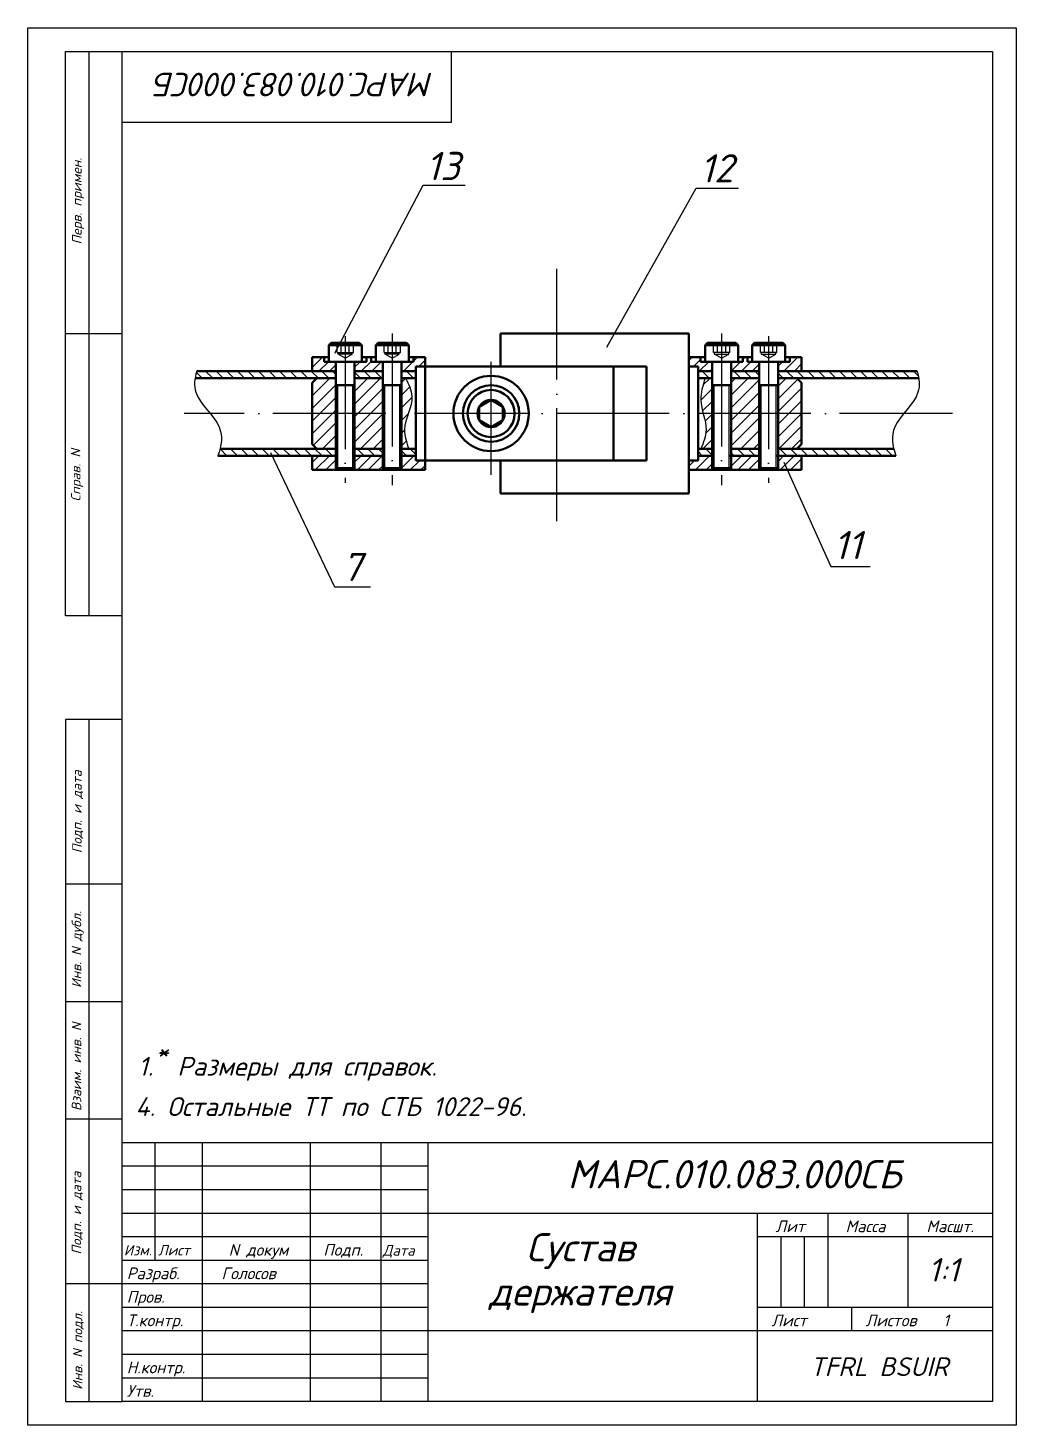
# Model space of a CAD drawing. Header units: millimetres. Extents: x -5427 to 3670, y -5891 to 948.
# Drawn here: x 1403.2 to 1613.2, y -3122.3 to -2825.3 of the extents above; entities that cross this region are included whole.
import ezdxf
from ezdxf.enums import TextEntityAlignment as Align

# ---------------------------------------------------------------- set-up
doc = ezdxf.new("R2010")
doc.units = ezdxf.units.MM
doc.header["$MEASUREMENT"] = 0
doc.linetypes.add('ACAD_ISO04W100', pattern=[30, 24, -3, 0, -3])
doc.layers.add('оси', color=1, linetype='ACAD_ISO04W100')
doc.layers.add('Толстые', color=7, linetype='Continuous', lineweight=50)
doc.layers.add('Тонкие', color=140, linetype='Continuous', lineweight=25)
doc.styles.get("Standard").update_dxf_attribs({"font": 'isocpeui.ttf'})
doc.styles.add('TXT', font='isocpeui.ttf')
doc.styles.add('Для рамки', font='simplex.shx', dxfattribs={"oblique": 15, "height": 4})
pattern_1 = [(135, (-3539.9845, -3431.142), (-1.122532, -1.122532), [])]
pattern_2 = [(45, (-3539.9845, -3431.142), (-1.122532, 1.122532), [])]
pattern_3 = [(45, (342.6196, -1063.6942), (-1.3470384, 1.3470384), [])]

msp = doc.modelspace()

# ---------------------------------------------------------------- hatches: boundary and pattern name
at = {"layer": 'Тонкие'}
h = msp.add_hatch(dxfattribs=at)
h.set_pattern_fill('ANSI31', color=256, scale=0.5, style=0)
h.set_pattern_definition(pattern_2)
h.paths.add_polyline_path([(1468.653, -2898.242), (1468.653, -2896.242), (1466.153, -2896.242), (1466.153, -2895.242), (1463.653, -2895.242), (1463.653, -2898.242)])
h.paths.add_polyline_path([(1472.653, -2898.242), (1478.653, -2898.242), (1478.653, -2896.242), (1476.153, -2896.242), (1476.153, -2895.242), (1475.153, -2895.242), (1475.153, -2896.242), (1472.653, -2896.242)])
h.paths.add_polyline_path([(1487.653, -2897.242), (1487.653, -2895.242), (1485.153, -2895.242), (1485.153, -2896.242), (1482.653, -2896.242), (1482.653, -2898.242), (1485.653, -2898.242), (1485.653, -2897.242)])
h.paths.add_polyline_path([(1482.653, -2916.242), (1482.653, -2919.242), (1487.653, -2919.242), (1487.653, -2917.242), (1485.653, -2917.242), (1485.653, -2916.242)])
h.paths.add_polyline_path([(1478.653, -2919.242), (1478.653, -2916.242), (1472.653, -2916.242), (1472.653, -2919.242)])
h.paths.add_polyline_path([(1468.653, -2919.242), (1468.653, -2916.242), (1463.653, -2916.242), (1463.653, -2919.242)])
h = msp.add_hatch(dxfattribs=at)
h.set_pattern_fill('ANSI31', color=256, scale=0.5, style=0)
h.set_pattern_definition(pattern_2)
h.paths.add_polyline_path([(1548.653, -2896.242), (1546.153, -2896.242), (1546.153, -2895.242), (1543.653, -2895.242), (1543.653, -2897.242), (1545.653, -2897.242), (1545.653, -2898.242), (1548.653, -2898.242)])
h.paths.add_polyline_path([(1558.653, -2896.242), (1556.153, -2896.242), (1556.153, -2895.242), (1555.153, -2895.242), (1555.153, -2896.242), (1552.653, -2896.242), (1552.653, -2898.242), (1558.653, -2898.242)])
h.paths.add_polyline_path([(1567.653, -2895.242), (1565.153, -2895.242), (1565.153, -2896.242), (1562.653, -2896.242), (1562.653, -2898.242), (1567.653, -2898.242)])
h.paths.add_polyline_path([(1567.653, -2916.242), (1562.653, -2916.242), (1562.653, -2919.242), (1567.653, -2919.242)])
h.paths.add_polyline_path([(1558.653, -2916.242), (1552.653, -2916.242), (1552.653, -2919.242), (1558.653, -2919.242)])
h.paths.add_polyline_path([(1548.653, -2916.242), (1545.653, -2916.242), (1545.653, -2917.242), (1543.653, -2917.242), (1543.653, -2919.242), (1548.653, -2919.242)])
h = msp.add_hatch(dxfattribs=at)
h.set_pattern_fill('ANSI31', color=256, scale=0.5, angle=90, style=0)
h.set_pattern_definition(pattern_1)
edge = h.paths.add_edge_path()
edge.add_line((1468.653, -2899.742), (1468.653, -2898.242))
edge.add_line((1468.653, -2898.242), (1439.107, -2898.242))
edge.add_spline(control_points=[(1439.107, -2898.242), (1438.947, -2898.748), (1438.822, -2899.249), (1438.742, -2899.742)], knot_values=[5.5776551, 5.5776551, 5.5776551, 5.5776551, 7.1433624, 7.1433624, 7.1433624, 7.1433624], degree=3, periodic=0)
edge.add_line((1438.742, -2899.742), (1468.653, -2899.742))
h.paths.add_polyline_path([(1472.653, -2898.242), (1472.653, -2899.742), (1478.653, -2899.742), (1478.653, -2898.242)])
h.paths.add_polyline_path([(1482.653, -2898.242), (1482.653, -2899.742), (1485.653, -2899.742), (1485.653, -2898.242)])
h.paths.add_polyline_path([(1485.653, -2916.242), (1485.653, -2914.742), (1482.653, -2914.742), (1482.653, -2916.242)])
h.paths.add_polyline_path([(1478.653, -2916.242), (1478.653, -2914.742), (1472.653, -2914.742), (1472.653, -2916.242)])
edge = h.paths.add_edge_path()
edge.add_spline(control_points=[(1444.068, -2914.742), (1443.945, -2915.237), (1443.785, -2915.738), (1443.594, -2916.242)], knot_values=[24.4172136, 24.4172136, 24.4172136, 24.4172136, 25.9909781, 25.9909781, 25.9909781, 25.9909781], degree=3, periodic=0)
edge.add_line((1443.594, -2916.242), (1468.653, -2916.242))
edge.add_line((1468.653, -2916.242), (1468.653, -2914.742))
edge.add_line((1468.653, -2914.742), (1444.068, -2914.742))
h = msp.add_hatch(dxfattribs=at)
h.set_pattern_fill('ANSI31', color=256, scale=0.5, angle=90, style=0)
h.set_pattern_definition(pattern_1)
h.paths.add_polyline_path([(1548.653, -2898.242), (1545.653, -2898.242), (1545.653, -2899.742), (1548.653, -2899.742)])
h.paths.add_polyline_path([(1558.653, -2898.242), (1552.653, -2898.242), (1552.653, -2899.742), (1558.653, -2899.742)])
edge = h.paths.add_edge_path()
edge.add_line((1592.198, -2898.242), (1562.653, -2898.242))
edge.add_line((1562.653, -2898.242), (1562.653, -2899.742))
edge.add_line((1562.653, -2899.742), (1592.564, -2899.742))
edge.add_spline(control_points=[(1592.564, -2899.742), (1592.484, -2899.249), (1592.359, -2898.748), (1592.198, -2898.242)], knot_values=[5.5776551, 5.5776551, 5.5776551, 5.5776551, 7.1433624, 7.1433624, 7.1433624, 7.1433624], degree=3, periodic=0)
edge = h.paths.add_edge_path()
edge.add_spline(control_points=[(1587.712, -2916.242), (1587.521, -2915.738), (1587.361, -2915.237), (1587.238, -2914.742)], knot_values=[24.4172136, 24.4172136, 24.4172136, 24.4172136, 25.9909781, 25.9909781, 25.9909781, 25.9909781], degree=3, periodic=0)
edge.add_line((1587.238, -2914.742), (1562.653, -2914.742))
edge.add_line((1562.653, -2914.742), (1562.653, -2916.242))
edge.add_line((1562.653, -2916.242), (1587.712, -2916.242))
h.paths.add_polyline_path([(1558.653, -2914.742), (1552.653, -2914.742), (1552.653, -2916.242), (1558.653, -2916.242)])
h.paths.add_polyline_path([(1548.653, -2914.742), (1545.653, -2914.742), (1545.653, -2916.242), (1548.653, -2916.242)])
h = msp.add_hatch(dxfattribs=at)
h.set_pattern_fill('ANSI31', color=256, scale=0.6, style=0)
h.set_pattern_definition(pattern_3)
h.paths.add_polyline_path([(1463.653, -2907.242), (1468.653, -2907.242), (1468.653, -2899.742), (1464.653, -2899.742), (1463.653, -2900.742)])
h.paths.add_polyline_path([(1468.653, -2907.242), (1463.653, -2907.242), (1463.653, -2913.742), (1464.653, -2914.742), (1468.653, -2914.742)])
h.paths.add_polyline_path([(1472.653, -2907.242), (1472.653, -2914.742), (1478.653, -2914.742), (1478.653, -2907.242)])
h.paths.add_polyline_path([(1478.653, -2907.242), (1478.653, -2899.742), (1472.653, -2899.742), (1472.653, -2907.242)])
edge = h.paths.add_edge_path()
edge.add_spline(control_points=[(1484.071, -2907.242), (1484.485, -2906.008), (1485.32, -2903.462), (1484.111, -2901.012), (1483.485, -2899.742)], knot_values=[0, 0, 0, 0, 3.7736382, 7.8322651, 7.8322651, 7.8322651, 7.8322651], degree=3, periodic=0)
edge.add_line((1483.485, -2899.742), (1482.653, -2899.742))
edge.add_line((1482.653, -2899.742), (1482.653, -2907.242))
edge.add_line((1482.653, -2907.242), (1484.071, -2907.242))
edge = h.paths.add_edge_path()
edge.add_line((1482.653, -2914.742), (1484.153, -2914.742))
edge.add_spline(control_points=[(1484.153, -2914.742), (1483.686, -2913.386), (1482.831, -2910.898), (1483.69, -2908.381), (1484.071, -2907.242)], knot_values=[7.8322651, 7.8322651, 7.8322651, 7.8322651, 12.0054952, 15.4880218, 15.4880218, 15.4880218, 15.4880218], degree=3, periodic=0)
edge.add_line((1484.071, -2907.242), (1482.653, -2907.242))
edge.add_line((1482.653, -2907.242), (1482.653, -2914.742))
h = msp.add_hatch(dxfattribs=at)
h.set_pattern_fill('ANSI31', color=256, scale=0.6, style=0)
h.set_pattern_definition(pattern_3)
edge = h.paths.add_edge_path()
edge.add_line((1548.653, -2899.742), (1547.153, -2899.742))
edge.add_spline(control_points=[(1547.153, -2899.742), (1546.66, -2901.279), (1545.861, -2903.766), (1546.497, -2906.282), (1546.748, -2907.242)], knot_values=[0, 0, 0, 0, 4.7135227, 7.6304739, 7.6304739, 7.6304739, 7.6304739], degree=3, periodic=0)
edge.add_line((1546.748, -2907.242), (1548.653, -2907.242))
edge.add_line((1548.653, -2907.242), (1548.653, -2899.742))
edge = h.paths.add_edge_path()
edge.add_spline(control_points=[(1546.748, -2907.242), (1547.05, -2908.399), (1547.737, -2910.928), (1546.787, -2913.399), (1546.271, -2914.742)], knot_values=[7.6304739, 7.6304739, 7.6304739, 7.6304739, 11.1431686, 15.3283152, 15.3283152, 15.3283152, 15.3283152], degree=3, periodic=0)
edge.add_line((1546.271, -2914.742), (1548.653, -2914.742))
edge.add_line((1548.653, -2914.742), (1548.653, -2907.242))
edge.add_line((1548.653, -2907.242), (1546.748, -2907.242))
h.paths.add_polyline_path([(1552.653, -2907.242), (1558.653, -2907.242), (1558.653, -2899.742), (1552.653, -2899.742)])
h.paths.add_polyline_path([(1552.653, -2914.742), (1558.653, -2914.742), (1558.653, -2907.242), (1552.653, -2907.242)])
h.paths.add_polyline_path([(1562.653, -2907.242), (1567.653, -2907.242), (1567.653, -2900.742), (1566.653, -2899.742), (1562.653, -2899.742)])
h.paths.add_polyline_path([(1562.653, -2914.742), (1566.653, -2914.742), (1567.653, -2913.742), (1567.653, -2907.242), (1562.653, -2907.242)])

# ---------------------------------------------------------------- linework, layer by layer
for p, q in [((1403.227, -2825.277), (1613.227, -2825.277)), ((1403.227, -3122.277), (1403.227, -2825.277)), ((1613.227, -2825.277), (1613.227, -3122.277)), ((1411.227, -2830.277), (1423.227, -2830.277)), ((1411.227, -2950.277), (1411.227, -2830.277)), ((1416.227, -2950.277), (1416.227, -2830.277)), ((1423.227, -2830.277), (1608.227, -2830.277)), ((1423.227, -3117.277), (1423.227, -2830.277)), ((1493.227, -2845.277), (1493.227, -2830.277)), ((1608.227, -2830.277), (1608.227, -3117.277)), ((1423.227, -2845.277), (1493.227, -2845.277)), ((1423.227, -2890.277), (1411.227, -2890.277)), ((1423.227, -2950.277), (1411.227, -2950.277)), ((1411.227, -2972.277), (1411.227, -3117.277)), ((1423.227, -2972.277), (1411.227, -2972.277)), ((1416.227, -3117.277), (1416.227, -2972.277)), ((1423.227, -3007.277), (1411.227, -3007.277)), ((1423.227, -3032.277), (1411.227, -3032.277)), ((1423.227, -3057.277), (1411.227, -3057.277)), ((1608.227, -3062.277), (1423.227, -3062.277)), ((1430.227, -3062.277), (1430.227, -3087.277)), ((1430.227, -3062.277), (1430.227, -3087.277)), ((1440.227, -3062.277), (1440.227, -3117.277)), ((1440.227, -3062.277), (1440.227, -3117.277)), ((1463.227, -3062.277), (1463.227, -3117.277)), ((1463.227, -3062.277), (1463.227, -3117.277)), ((1478.227, -3062.277), (1478.227, -3117.277)), ((1478.227, -3062.277), (1478.227, -3117.277)), ((1488.227, -3062.277), (1488.227, -3117.277)), ((1488.227, -3062.277), (1488.227, -3117.277)), ((1608.227, -3077.277), (1488.227, -3077.277)), ((1558.227, -3077.277), (1558.227, -3117.277)), ((1558.227, -3077.277), (1558.227, -3117.277)), ((1573.227, -3077.277), (1573.227, -3097.277)), ((1573.227, -3077.277), (1573.227, -3097.277)), ((1590.227, -3077.277), (1590.227, -3097.277)), ((1590.227, -3077.277), (1590.227, -3097.277)), ((1488.227, -3082.277), (1423.227, -3082.277)), ((1608.227, -3082.277), (1558.227, -3082.277)), ((1488.227, -3087.277), (1423.227, -3087.277)), ((1488.227, -3087.277), (1423.227, -3087.277)), ((1423.227, -3092.277), (1411.227, -3092.277)), ((1608.227, -3097.277), (1558.227, -3097.277)), ((1608.227, -3097.277), (1558.227, -3097.277)), ((1578.227, -3097.277), (1578.227, -3102.277)), ((1578.227, -3097.277), (1578.227, -3102.277)), ((1608.227, -3102.277), (1488.227, -3102.277)), ((1608.227, -3102.277), (1488.227, -3102.277)), ((1411.227, -3117.277), (1423.227, -3117.277)), ((1608.227, -3117.277), (1423.227, -3117.277)), ((1613.227, -3122.277), (1403.227, -3122.277))]:
    msp.add_line(p, q)
at = {"layer": 'оси'}
for p, q in [((1515.653, -2930.134), (1515.653, -2876.505)), ((1470.658, -2890.83), (1470.658, -2921.965)), ((1480.658, -2890.259), (1480.658, -2922.465)), ((1550.648, -2890.259), (1550.648, -2922.465)), ((1560.648, -2890.83), (1560.648, -2921.965)), ((1501.653, -2920.244), (1501.653, -2893.486)), ((1599.695, -2907.242), (1436.412, -2907.242))]:
    msp.add_line(p, q, dxfattribs=at)
at = {"layer": 'Толстые'}
for p, q in [((1467.153, -2892.743), (1467.653, -2892.243)), ((1467.153, -2892.743), (1474.153, -2892.743)), ((1467.153, -2892.743), (1467.153, -2896.242)), ((1467.653, -2892.243), (1473.653, -2892.243)), ((1474.153, -2892.743), (1473.653, -2892.243)), ((1474.153, -2896.242), (1474.153, -2892.743)), ((1477.153, -2892.743), (1477.653, -2892.243)), ((1477.153, -2892.743), (1477.153, -2896.242)), ((1477.153, -2892.743), (1484.153, -2892.743)), ((1477.653, -2892.243), (1483.653, -2892.243)), ((1484.153, -2892.743), (1483.653, -2892.243)), ((1484.153, -2896.242), (1484.153, -2892.743)), ((1503.653, -2897.242), (1503.653, -2890.242)), ((1503.653, -2890.242), (1543.653, -2890.242)), ((1543.653, -2924.242), (1543.653, -2890.242)), ((1547.153, -2892.743), (1547.653, -2892.243)), ((1547.153, -2896.242), (1547.153, -2892.743)), ((1554.153, -2892.743), (1547.153, -2892.743)), ((1553.653, -2892.243), (1547.653, -2892.243)), ((1554.153, -2892.743), (1553.653, -2892.243)), ((1554.153, -2892.743), (1554.153, -2896.242)), ((1557.153, -2892.743), (1557.653, -2892.243)), ((1557.153, -2896.242), (1557.153, -2892.743)), ((1564.153, -2892.743), (1557.153, -2892.743)), ((1563.653, -2892.243), (1557.653, -2892.243)), ((1564.153, -2892.743), (1563.653, -2892.243)), ((1564.153, -2892.743), (1564.153, -2896.242)), ((1463.653, -2895.242), (1467.153, -2895.242)), ((1463.653, -2895.242), (1463.653, -2898.242)), ((1466.153, -2895.242), (1466.153, -2896.242)), ((1474.153, -2895.242), (1477.153, -2895.242)), ((1475.153, -2896.242), (1475.153, -2895.242)), ((1476.153, -2895.242), (1476.153, -2896.242)), ((1487.653, -2895.242), (1484.153, -2895.242)), ((1485.153, -2896.242), (1485.153, -2895.242)), ((1487.653, -2895.242), (1487.653, -2919.242)), ((1543.653, -2895.242), (1547.153, -2895.242)), ((1543.653, -2895.242), (1543.653, -2919.242)), ((1546.153, -2896.242), (1546.153, -2895.242)), ((1557.153, -2895.242), (1554.153, -2895.242)), ((1555.153, -2895.242), (1555.153, -2896.242)), ((1556.153, -2896.242), (1556.153, -2895.242)), ((1567.653, -2895.242), (1564.153, -2895.242)), ((1565.153, -2895.242), (1565.153, -2896.242)), ((1567.653, -2895.242), (1567.653, -2898.242)), ((1468.653, -2898.242), (1439.107, -2898.242)), ((1466.153, -2896.242), (1475.153, -2896.242)), ((1468.653, -2919.242), (1468.653, -2896.242)), ((1472.653, -2896.242), (1472.653, -2919.242)), ((1478.653, -2898.242), (1472.653, -2898.242)), ((1478.653, -2898.242), (1472.653, -2898.242)), ((1476.153, -2896.242), (1485.153, -2896.242)), ((1478.653, -2919.242), (1478.653, -2896.242)), ((1482.653, -2896.242), (1482.653, -2919.242)), ((1485.653, -2898.242), (1482.653, -2898.242)), ((1487.653, -2897.242), (1485.653, -2897.242)), ((1485.653, -2897.242), (1485.653, -2917.242)), ((1534.653, -2897.242), (1487.653, -2897.242)), ((1487.653, -2917.242), (1487.653, -2897.242)), ((1527.653, -2917.242), (1527.653, -2897.242)), ((1534.653, -2917.242), (1534.653, -2897.242)), ((1543.653, -2897.242), (1545.653, -2897.242)), ((1543.653, -2917.242), (1543.653, -2897.242)), ((1545.653, -2897.242), (1545.653, -2917.242)), ((1545.653, -2898.242), (1548.653, -2898.242)), ((1555.153, -2896.242), (1546.153, -2896.242)), ((1548.653, -2896.242), (1548.653, -2919.242)), ((1552.653, -2919.242), (1552.653, -2896.242)), ((1552.653, -2898.242), (1558.653, -2898.242)), ((1552.653, -2898.242), (1558.653, -2898.242)), ((1565.153, -2896.242), (1556.153, -2896.242)), ((1558.653, -2896.242), (1558.653, -2919.242)), ((1562.653, -2919.242), (1562.653, -2896.242)), ((1562.653, -2898.242), (1592.198, -2898.242)), ((1468.653, -2899.742), (1438.742, -2899.742)), ((1464.653, -2899.742), (1463.653, -2900.742)), ((1463.653, -2900.742), (1463.653, -2913.742)), ((1468.653, -2901.242), (1472.653, -2901.242)), ((1478.653, -2899.742), (1472.653, -2899.742)), ((1478.653, -2901.242), (1482.653, -2901.242)), ((1485.653, -2899.742), (1482.653, -2899.742)), ((1545.653, -2899.742), (1548.653, -2899.742)), ((1552.653, -2901.242), (1548.653, -2901.242)), ((1552.653, -2899.742), (1558.653, -2899.742)), ((1562.653, -2901.242), (1558.653, -2901.242)), ((1562.653, -2899.742), (1592.564, -2899.742)), ((1566.653, -2899.742), (1567.653, -2900.742)), ((1567.653, -2900.742), (1567.653, -2913.742)), ((1469.053, -2916.242), (1443.594, -2916.242)), ((1468.653, -2914.742), (1444.068, -2914.742)), ((1464.653, -2914.742), (1463.653, -2913.742)), ((1463.653, -2916.242), (1463.653, -2919.242)), ((1479.053, -2916.242), (1472.253, -2916.242)), ((1478.653, -2914.742), (1472.653, -2914.742)), ((1478.653, -2916.242), (1472.653, -2916.242)), ((1485.653, -2916.242), (1482.253, -2916.242)), ((1485.653, -2914.742), (1482.653, -2914.742)), ((1545.653, -2914.742), (1548.653, -2914.742)), ((1545.653, -2916.242), (1549.053, -2916.242)), ((1552.253, -2916.242), (1559.053, -2916.242)), ((1552.653, -2914.742), (1558.653, -2914.742)), ((1552.653, -2916.242), (1558.653, -2916.242)), ((1562.253, -2916.242), (1587.712, -2916.242)), ((1562.653, -2914.742), (1587.238, -2914.742)), ((1566.653, -2914.742), (1567.653, -2913.742)), ((1567.653, -2916.242), (1567.653, -2919.242)), ((1463.653, -2919.242), (1487.653, -2919.242)), ((1468.653, -2918.842), (1469.053, -2919.242)), ((1468.653, -2918.842), (1472.653, -2918.842)), ((1469.053, -2919.242), (1472.253, -2919.242)), ((1472.653, -2918.842), (1472.253, -2919.242)), ((1478.653, -2918.842), (1482.653, -2918.842)), ((1478.653, -2918.842), (1479.053, -2919.242)), ((1479.053, -2919.242), (1482.253, -2919.242)), ((1482.653, -2918.842), (1482.253, -2919.242)), ((1487.653, -2917.242), (1485.653, -2917.242)), ((1534.653, -2917.242), (1487.653, -2917.242)), ((1503.653, -2924.242), (1503.653, -2917.242)), ((1543.653, -2917.242), (1545.653, -2917.242)), ((1567.653, -2919.242), (1543.653, -2919.242)), ((1552.653, -2918.842), (1548.653, -2918.842)), ((1548.653, -2918.842), (1549.053, -2919.242)), ((1552.253, -2919.242), (1549.053, -2919.242)), ((1552.653, -2918.842), (1552.253, -2919.242)), ((1558.653, -2918.842), (1559.053, -2919.242)), ((1562.653, -2918.842), (1558.653, -2918.842)), ((1562.253, -2919.242), (1559.053, -2919.242)), ((1562.653, -2918.842), (1562.253, -2919.242)), ((1503.653, -2924.242), (1543.653, -2924.242))]:
    msp.add_line(p, q, dxfattribs=at)
msp.add_lwpolyline([(1499.153, -2905.799), (1499.153, -2908.686), (1501.653, -2910.129), (1504.153, -2908.686), (1504.153, -2905.799), (1501.653, -2904.356)], close=True, dxfattribs=at)
for radius in [8, 6, 5, 2.887]:
    msp.add_circle((1501.653, -2907.242), radius, dxfattribs=at)
at = {"layer": 'Тонкие'}
for p, q in [((1468.447, -2894.381), (1487.216, -2858.685)), ((1487.216, -2858.685), (1496.122, -2858.685)), ((1526.263, -2893.124), (1545.255, -2859.365)), ((1545.255, -2859.365), (1554.271, -2859.365)), ((1468.921, -2894.243), (1468.921, -2892.243)), ((1469.787, -2894.243), (1469.787, -2892.243)), ((1471.519, -2894.243), (1471.519, -2892.243)), ((1472.385, -2894.243), (1472.385, -2892.243)), ((1478.921, -2894.243), (1478.921, -2892.243)), ((1479.787, -2894.243), (1479.787, -2892.243)), ((1481.519, -2894.243), (1481.519, -2892.243)), ((1482.385, -2894.243), (1482.385, -2892.243)), ((1548.921, -2894.243), (1548.921, -2892.243)), ((1549.787, -2894.243), (1549.787, -2892.243)), ((1551.519, -2894.243), (1551.519, -2892.243)), ((1552.385, -2894.243), (1552.385, -2892.243)), ((1558.921, -2894.243), (1558.921, -2892.243)), ((1559.787, -2894.243), (1559.787, -2892.243)), ((1561.519, -2894.243), (1561.519, -2892.243)), ((1562.385, -2894.243), (1562.385, -2892.243)), ((1468.921, -2894.243), (1472.385, -2894.243)), ((1469.153, -2894.636), (1469.153, -2894.243)), ((1470.653, -2895.508), (1469.153, -2894.635)), ((1472.153, -2894.636), (1469.153, -2894.636)), ((1470.653, -2895.509), (1472.153, -2894.636)), ((1472.153, -2894.636), (1472.153, -2894.243)), ((1478.921, -2894.243), (1482.385, -2894.243)), ((1479.153, -2894.636), (1479.153, -2894.243)), ((1480.653, -2895.508), (1479.153, -2894.635)), ((1482.153, -2894.636), (1479.153, -2894.636)), ((1480.653, -2895.509), (1482.153, -2894.636)), ((1482.153, -2894.636), (1482.153, -2894.243)), ((1552.385, -2894.243), (1548.921, -2894.243)), ((1549.153, -2894.636), (1549.153, -2894.243)), ((1550.653, -2895.509), (1549.153, -2894.636)), ((1549.153, -2894.636), (1552.153, -2894.636)), ((1550.652, -2895.508), (1552.153, -2894.635)), ((1552.153, -2894.636), (1552.153, -2894.243)), ((1562.385, -2894.243), (1558.921, -2894.243)), ((1559.153, -2894.636), (1559.153, -2894.243)), ((1560.653, -2895.509), (1559.153, -2894.636)), ((1559.153, -2894.636), (1562.153, -2894.636)), ((1560.652, -2895.508), (1562.153, -2894.635)), ((1562.153, -2894.636), (1562.153, -2894.243)), ((1469.053, -2919.242), (1469.053, -2901.242)), ((1472.253, -2919.242), (1472.253, -2901.242)), ((1479.053, -2919.242), (1479.053, -2901.242)), ((1482.253, -2919.242), (1482.253, -2901.242)), ((1549.053, -2919.242), (1549.053, -2901.242)), ((1552.253, -2919.242), (1552.253, -2901.242)), ((1559.053, -2919.242), (1559.053, -2901.242)), ((1562.253, -2919.242), (1562.253, -2901.242)), ((1454.793, -2915.538), (1468.402, -2944.07)), ((1563.846, -2917.57), (1573.846, -2939.771)), ((1573.846, -2939.771), (1582.235, -2939.771)), ((1468.402, -2944.07), (1476.04, -2944.07)), ((1488.227, -3067.277), (1423.227, -3067.277)), ((1488.227, -3072.277), (1423.227, -3072.277)), ((1488.227, -3077.277), (1423.227, -3077.277)), ((1563.227, -3082.277), (1563.227, -3097.277)), ((1563.227, -3082.277), (1563.227, -3097.277)), ((1568.227, -3082.277), (1568.227, -3097.277)), ((1568.227, -3082.277), (1568.227, -3097.277)), ((1488.227, -3092.277), (1423.227, -3092.277)), ((1488.227, -3092.277), (1423.227, -3092.277)), ((1488.227, -3097.277), (1423.227, -3097.277)), ((1488.227, -3097.277), (1423.227, -3097.277)), ((1488.227, -3102.277), (1423.227, -3102.277)), ((1488.227, -3102.277), (1423.227, -3102.277)), ((1488.227, -3107.277), (1423.227, -3107.277)), ((1488.227, -3107.277), (1423.227, -3107.277)), ((1488.227, -3112.277), (1423.227, -3112.277)), ((1488.227, -3112.277), (1423.227, -3112.277))]:
    msp.add_line(p, q, dxfattribs=at)
for points in [[(1439.107, -2898.242), (1438.612, -2899.807), (1438.163, -2904.083), (1444.996, -2909.281), (1444.41, -2914.086), (1443.594, -2916.242)], [(1592.198, -2898.242), (1592.694, -2899.807), (1593.143, -2904.083), (1586.31, -2909.281), (1586.896, -2914.086), (1587.712, -2916.242)]]:
    msp.add_open_spline(points, degree=3, knots=[5.5776551, 5.5776551, 5.5776551, 5.5776551, 10.4190875, 19.2687694, 25.9909781, 25.9909781, 25.9909781, 25.9909781], dxfattribs=at)
for points in [[(1483.485, -2899.742), (1484.815, -2903.577), (1483.263, -2910.665), (1484.153, -2914.742)], [(1547.153, -2899.742), (1546.221, -2904.363), (1547.336, -2910.695), (1546.271, -2914.742)]]:
    msp.add_spline(points, degree=3, dxfattribs=at)

# ---------------------------------------------------------------- texts
msp.add_text('МАРС.010.083.000СБ', height=5, rotation=180, dxfattribs=at).set_placement((1489.512, -2834.803))
at = {"layer": 'Тонкие', "linetype": 'Continuous', "style": 'Для рамки', "oblique": 15}
for s, p in [('Перв. примен.', (1414.632, -2871.305)), ('Справ. N', (1414.388, -2925.939)), ('Подп. и дата', (1414.648, -3000.718)), ('Инв. N дубл.', (1414.55, -3029.358)), ('Взаим. инв. N', (1414.55, -3055.52)), ('Подп. и дата', (1414.55, -3086.02)), ('Инв. N подл.', (1414.776, -3114.791))]:
    msp.add_text(s, height=2, rotation=90, dxfattribs=at).set_placement(p)
at = {"layer": 'Тонкие', "color": 6}
for s, p in [('13', (1487.82, -2857.63)), ('12', (1546.04, -2858.121)), ('11', (1574.43, -2938.207))]:
    msp.add_text(s, height=6, dxfattribs=at).set_placement(p)
at = {"layer": 'Тонкие'}
for s, height, p in [('7', 6, (1469.962, -2942.861)), ('1.  Размеры для справок.', 4, (1426.682, -3048.003)), ('*', 4, (1430.434, -3044.76)), ('4. Остальные ТТ по СТБ 1022-96.', 4, (1426.065, -3056.579)), ('МАРС.010.083.000СБ', 6, (1517.92, -3071.952)), ('Изм.', 2.25, (1423.595, -3086.233)), ('Лист', 2.25, (1430.882, -3086.233)), ('Дата', 2.25, (1478.632, -3086.263)), ('Разраб.', 2.5, (1424.227, -3091.277)), ('Голосов', 2.5, (1444.356, -3091.277)), ('1:1', 5, (1594.515, -3091.774)), ('Пров.', 2.5, (1424.227, -3096.277)), ('Т.контр.', 2.5, (1424.227, -3101.277)), ('Лист', 2.5, (1561.227, -3101.277)), ('Листов', 2.5, (1581.227, -3101.277)), ('1', 2.5, (1597.742, -3101.277)), ('Н.контр.', 2.5, (1424.227, -3111.277)), ('TFRL BSUIR', 4, (1569.402, -3111.872)), ('Утв.', 2.5, (1424.227, -3116.277))]:
    msp.add_text(s, height=height, dxfattribs=at).set_placement(p)
for s, p in [('Лит', (1565.227, -3081.277)), ('Масса', (1581.227, -3081.277)), ('Масшт.', (1599.227, -3081.277)), ('N докум', (1452.227, -3086.277)), ('Подп.', (1470.227, -3086.277))]:
    msp.add_text(s, height=2.5, dxfattribs=at).set_placement(p, align=Align.CENTER)
at = {"layer": 'Тонкие', "style": 'TXT'}
for s, p in [('Сустав', (1509.088, -3087.475)), ('держателя', (1501.225, -3096.874))]:
    msp.add_text(s, height=6, dxfattribs=at).set_placement(p)

doc.saveas('drawing.dxf')
